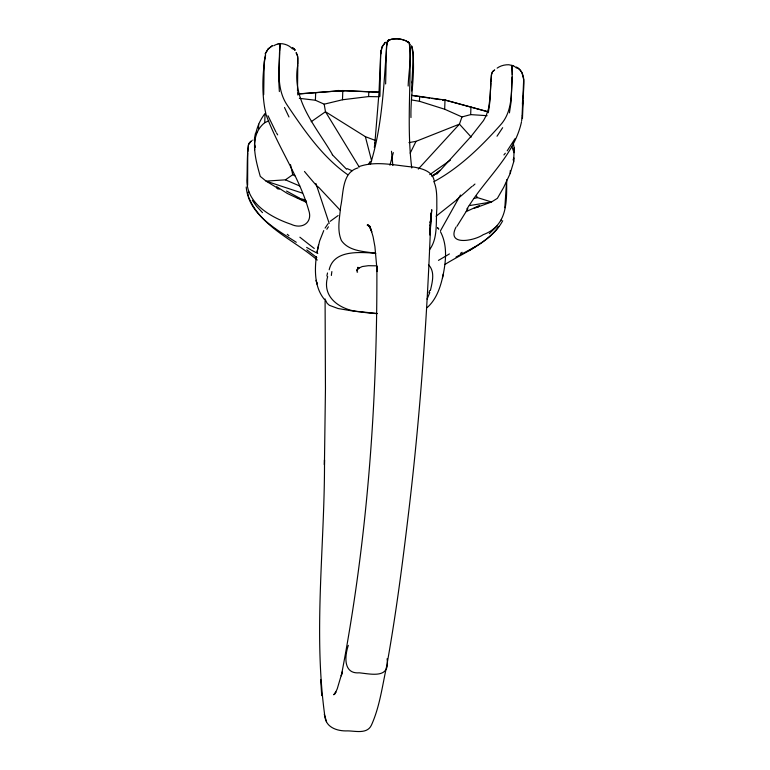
<?xml version="1.0" encoding="UTF-8"?>
<svg xmlns="http://www.w3.org/2000/svg" width="770" height="770" viewBox="0 0 770 770"><rect width="100%" height="100%" fill="white"/><g stroke="black" fill="none" stroke-linecap="round" stroke-linejoin="round"><path stroke-width="1.16" d="M387.079 658.793C390.313 678.745 372.266 674.212 359.311 672.816C342.91 674.202 344.758 655.511 348.329 645.366M297.74 64.151L297.701 56.518L296.103 52.649L297.336 54.872L297.846 58.404L297.509 91.158M385.125 42.456L382.113 46.739L380.746 52.216L378.984 92.872L374.865 143.345M512.262 73.294L511.925 65.325L512.223 74.507M523.186 100.976L522.445 118.57M247.738 153.134L247.622 185.31M297.692 65.46C291.609 100.706 316.104 126.434 332.525 154.722M506.631 179.766C506.756 201.519 507.882 225.495 483.146 234.706C474.358 240.846 446.109 246.439 456.033 227.063M523.369 95.307C523.379 86.394 526.459 73.891 517.661 67.77M265.515 54.988C262.272 74.315 261.569 95.316 266.025 114.489C277.922 147.388 299.068 176.417 308.674 210.2C313.015 222.174 302.494 229.778 291.118 224.282C271.598 217.679 246.929 204.012 246.881 180.517C247.459 168.745 246.872 156.83 248.392 145.135C248.739 143.432 249.817 141.834 251.415 141.102M247.786 151.873L248.498 144.731L251.078 141.276A8.595 6.429 27.1 0 1 251.328 141.151L251.386 141.112M254.639 149.852C253.869 136.791 256.872 123.941 265.053 113.469L264.736 122.68C248.421 135.741 255.515 159.313 260.27 176.378L266.083 181.123L279.298 189.179M255.12 138.023L255.265 133.855L257.132 132.421M258.499 129.023L258.672 124.172M279.558 51.166L280.097 43.697L282.696 43.803A20.145 16.478 -25.1 0 1 292.494 48.934M279.51 52.341C279.135 70.137 276.613 89.503 287.21 105.144C304.304 130.477 322.38 156.974 347.684 174.684M379.1 96.76L368.637 96.568L342.486 99.763L324.189 104.181L315.402 100.235L315.671 92.698L342.814 90.552L379.254 92.188M342.486 99.763L342.814 90.552L298.616 93.873M368.637 96.568L368.801 91.717M487.131 115.683L470.672 114.615L461.962 116.944L444.675 109.225L419.467 101.274L419.631 96.423L411.594 95.288M444.675 109.225L445.002 100.023L419.631 96.423M470.672 114.615L470.942 107.078L445.002 100.023L487.42 111.631M490.885 82.034L491.645 73.631L492.79 71.379L494.706 69.935L492.482 71.783L491.356 74.892L490.047 97.694L488.594 108.349L486.236 115.529L483.522 120.553L471.23 136.213L437.071 173.924M512.243 73.891L511.02 102.477L509.432 112.872M473.897 208.458L491.51 201.99L497.382 198.333L503.676 187.389L510.173 173.51L510.279 170.594M510.173 173.51L513.638 161.97L513.782 157.792L513.099 159.968M513.234 143.23L514.206 147.83L514.042 152.691L511.819 146.55M522.464 105.326L522.791 96.135L522.445 103.671M506.573 181.162L504.841 207.736M512.137 77.067C511.319 93.468 512.445 111.833 500.529 124.894C481.24 146.55 459.806 167.61 434.164 181.528M385.414 42.283L382.045 47.086L380.64 54.198L379.947 96.404M490.837 83.343L489.826 102.169L488.334 112.689M513.638 161.97L514.206 147.83M429.987 225.822L431.758 209.7L429.872 234.792L431.036 212.992C427.456 315.44 420.131 417.754 407.763 519.538C401.853 568.799 395.385 618.041 386.521 666.878C382.218 686.417 379.726 706.793 371.409 725.167C367.155 734.359 355.336 730.913 347.53 730.884C337.635 731.317 325.777 727.669 324.844 716.158C313.092 631.515 324.882 545.083 324.497 459.94L324.43 464.801L325.45 388.792L325.084 298.924M410.968 117.56C410.304 93.863 416.522 69.021 411.555 45.825M411.526 90.918L413.423 53.169L411.883 46.335M412.21 82.977L412.316 80.994M429.872 234.792L430.478 223.675M522.06 115.635L521.665 120.726M522.108 115.202L523.687 79.522L521.935 72.64L519.943 69.849L516.506 67.009M316.326 256.574C314.555 271.011 314.612 287.537 324.363 299.366M408.158 86.048C408.629 71.745 411.921 56.634 409.014 42.658M381.054 50.656L380.64 54.198M374.326 147.465L374.952 142.922M521.511 121.775C514.466 154.712 486.447 177.755 469.238 205.494M327.673 276.613C321.167 298.837 342.698 311.157 361.977 311.985M430.392 222.164L431.084 218.131L430.026 222.578M427.1 307.644C436.734 299.174 440.796 286.248 443.279 274.062M318.539 244.947L317.009 252.329L319.627 240.972L323.747 230.586M442.442 278.114C445.763 263.061 448.015 246.073 440.536 231.847M357.636 268.576L357.906 267.248L356.924 271.175L357.713 268.595L357.145 270.087L359.041 267.873L358.425 268.335L362.218 266.555L368.31 265.698L376.809 265.833M386.983 42.437C383.807 83.141 382.661 124.971 370.428 164.145M393.326 152.576L389.947 165.232M430.392 290.531C432.278 282.205 435.291 271.752 428.553 264.822M329.175 269.76C333.583 250.462 357.453 252.117 372.796 253.032M429.795 292.561L427.071 299.135M461.962 116.944L459.44 124.143L418.283 169.073M280.088 43.717L278.682 79.464L279.356 91.563M265.198 54.006L268.268 48.789L272.426 45.671M265.294 53.688L267.96 49.126L272.59 45.536M410.179 153.172L416.031 141.343L459.44 124.143L471.211 137.099M500.847 220.73L501.472 219.488M515.063 138.629L507.189 150.843M265.611 54.814L264.187 61.61L263.696 94.643M440.469 230.817L460.47 195.031M502.714 220.74C493.06 238.883 473.29 247.747 456.004 257.065M368.82 163.846L370.11 161.565M456.957 226.284L467.891 208.728M502.656 127.705L497.006 136.232M498.873 226.341C485.591 244.533 463.29 252.906 444.8 264.534M325.084 228.093L328.039 223.724M466.745 209.103L468.612 206.389M387.859 40.704L386.521 46.402L385.626 83.959M503.917 154.924L505.312 153.24M497.535 225.687L489.316 233.637M389.235 40.002L388.244 40.983A20.145 11.925 32.7 0 0 387.531 41.927M335.123 693.269L333.747 694.781L335.884 691.999L334.94 693.885L337.25 688.813L342.236 671.969L341.303 675.877C367.29 541.194 377.454 403.288 376.867 266.218L377.165 271.589L374.923 246.669L373.113 236.871L370.842 228.94L371.727 231.818L369.071 225.928L370.717 228.498L367.694 224.657L370.341 226.746L367.175 225.1L369.841 226.322M388.186 40.945L389.091 40.107M429.342 250.009C438.168 238.382 435.685 222.415 436.85 208.641C436.638 199.651 437.553 190.113 433.924 181.633M330.176 221.337L338.126 215.542M252.685 140.304L252.935 140.082M472.78 186.013L474.965 184.049M440.026 170.334L435.185 174.386L439.112 171.094M456.745 199.853L436.089 216.226M477.333 207.477L478.44 206.639M302.466 193.155L266.083 181.123L285.429 179.834L292.744 174.703L294.833 175.849M436.128 173.491L432.066 176.349L437.889 172.336L432.028 175.916M311.186 121.737L325.479 111.737L324.189 104.181M429.756 174.617L450.383 160.17M389.254 39.992L389.928 39.77M389.37 39.973L390.015 39.742M479.431 205.475L466.235 211.596M460.431 253.378L462.144 252.3M468.959 250.664L474.869 247.064M264.736 122.68L268.74 120.852M358.81 166.676C376.52 160.352 395.77 165.694 413.885 167.1C421.844 168.534 432.268 171.075 434.126 180.373M390.217 39.636L390.746 39.53M390.265 39.616L391.843 39.231A20.145 17.874 -3.1 0 1 404.962 40.492A20.145 17.874 -2.4 0 0 391.901 39.289M358.021 167.889C341.611 172.547 343.69 193.568 340.619 206.784C339.714 217.929 336.779 229.912 341.428 240.577C348.993 251.386 363.931 251.347 375.75 253.32M390.64 39.52L391.892 39.26M474.05 198.487L477.506 197.62L491.51 201.99L469.007 205.667M278.047 43.948L280.193 43.582M408.957 142.614L416.031 141.343M298.356 93.988L315.671 92.698M378.734 92.217L337.895 90.514L343.767 91.235M442.702 100.321L445.06 100.466M376.982 313.679L371.515 313.178M377.108 313.477L351.64 310.83L338.059 308.52L329.416 305.324L327.173 303.342L325.556 300.233M299.357 98.329L315.402 100.235M412.046 95.48L429.727 98.098M432.086 98.454L440.344 99.667M442.702 100.023L446.244 100.543M411.43 99.927L419.467 101.274M406.608 41.195L405.03 40.454L407.946 41.792A8.971 5.409 -51.4 0 1 409.89 44.593M297.326 197.977L305.498 199.863M470.942 107.078L487.612 111.65M300.627 199.315L306.344 200.989M352.121 170.728L347.203 168.649M359.224 167.023L325.479 111.737L365.355 136.656L375.481 140.477M306.633 202.452L287.345 193.482L276.69 186.696M285.429 179.834L299.78 186.013M299.492 198.083L286.546 191.047M513.263 65.729L508.826 64.747A20.145 17.161 24.2 0 0 497.141 68.135M317.789 253.484L311.234 250.048M310.474 249.615L306.643 247.401M407.07 41.503L407.753 42.533M296.296 242.281C275.622 228.94 248.566 214.281 246.208 186.985M317.25 260.048C294.198 240.019 260.501 226.909 248.546 196.899M316.826 257.575L306.787 249.875M287.258 234.292L288.914 235.649M276.805 187.967L277.922 189.016M292.475 47.48L295.093 50.166L293.37 48.24M340.147 210.162L318.453 187.052M262.483 212.635L256.516 206.196L252.339 200.316M332.274 154.683L346.577 169.246M294.14 49.049L294.91 49.944M437.456 227.535L438.765 229.094L437.957 228.132M407.224 41.609L407.648 42.312M476.418 195.859L477.506 197.62M276.507 132.96L277.672 134.875M275.92 131.997L268.027 115.75M288.981 116.973L284.496 107.502M315.921 183.51L329.204 223.435M324.286 714.31L326.557 721.663M365.355 136.656L371.631 160.853M254.803 144.991L255.361 147.291M290.511 164.655L292.744 174.703M411.748 167.976C406.647 127.166 411.103 85.624 409.938 44.564M247.574 192.346L248.306 195.753M297.894 95.057L297.605 92.467M392.844 165.502L391.497 151.267M320.667 679.487L321.716 695.618M429.564 290.723A101.919 54.372 -28.9 0 1 428.919 292.744M371.496 313.265A158.918 121.198 0.4 0 1 361.948 312.091M326.894 276.055A151.854 81.052 48.3 0 1 327.529 272.975M331.36 275.458A129.649 70.426 46.3 0 1 331.87 271.569M372.796 253.109A140.564 63.525 3.2 0 1 375.548 253.282M357.627 272.051A6.843 5.005 1.4 0 1 357.126 272.185M449.42 253.908A749.229 343.69 -6.7 0 1 438.457 260.375M248.797 192.211A62.129 44.217 -39.5 0 1 248.441 190.854M314.266 248.469A749.229 320.079 21.3 0 1 299.886 237.208M254.321 139.004A20.136 17.152 24.2 0 1 255.37 138.34M273.735 45.767A20.145 15.448 32.2 0 1 278.066 43.986M318.068 187.38A749.229 719.825 -27 0 1 304.468 171.46M387.907 40.772A7.758 3.917 65.2 0 1 389.399 39.915M326.827 229.296A24.188 8.874 -41.9 0 1 328.424 226.813M513.234 65.758A20.145 14.438 -29.5 0 1 516.497 68.068M471.875 186.456A749.229 696.215 55.9 0 1 456.62 199.7M407.234 41.561A7.758 4.716 -51.6 0 1 408.966 42.706M387.464 41.888A20.145 12.012 32.8 0 1 388.195 40.954M387.021 42.475A8.971 4.485 64.9 0 1 388.773 39.973M316.672 282.628L316.22 280.328L316.951 284.043L316.672 282.628"/></g></svg>
